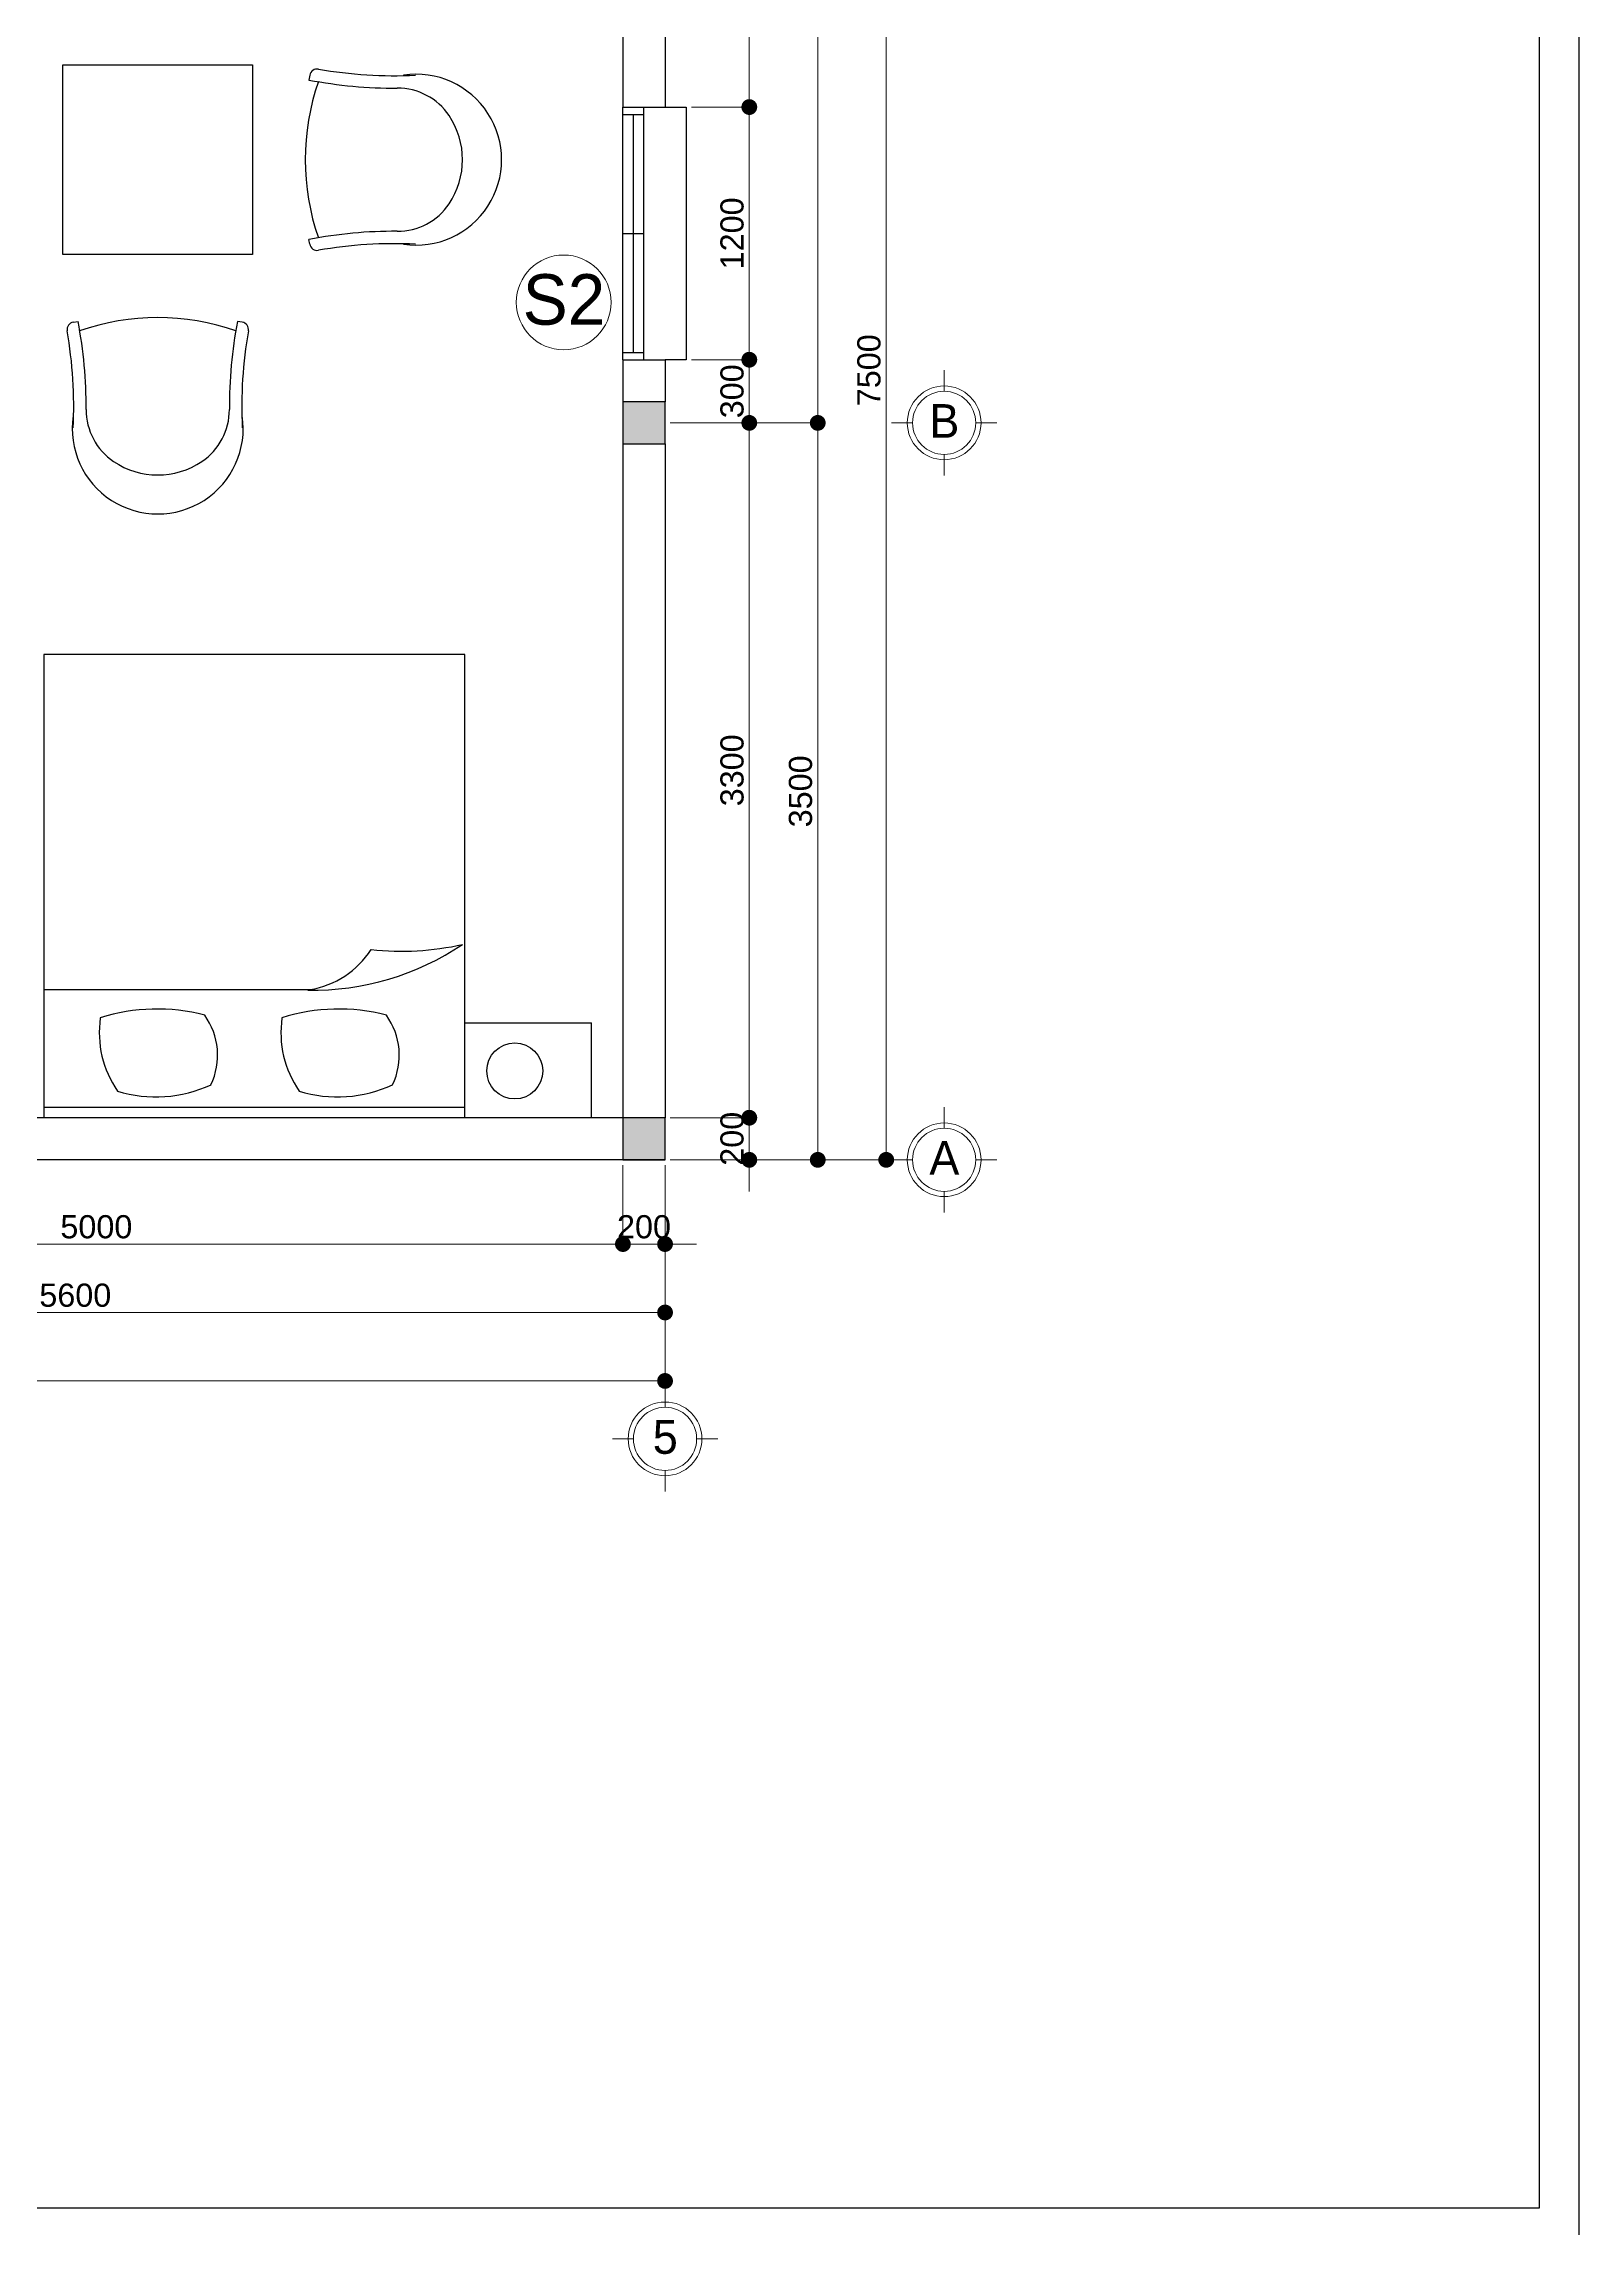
# Model space of a CAD drawing. Header units: millimetres. Extents: x -257631 to 60726, y -119421 to -4977.
# Drawn here: x -217665 to -203084, y -76100 to -55350 of the extents above; entities that cross this region are included whole.
import ezdxf
from ezdxf.enums import TextEntityAlignment as Align

# ---------------------------------------------------------------- set-up
doc = ezdxf.new("R2010")
doc.units = ezdxf.units.MM
doc.header["$LTSCALE"] = 400
doc.header["$MEASUREMENT"] = 0
doc.header["$PDMODE"] = 35
for name, color, linetype in [('HACTH', 8, 'Continuous'), ('KHUNG', 5, 'Continuous'), ('net 2', 7, 'Continuous'), ('net 3', 144, 'Continuous'), ('VTH-TRUC', 1, 'Continuous')]:
    doc.layers.add(name, color=color, linetype=linetype)
doc.layers.add('VTH- HATCH', color=8, linetype='Continuous', lineweight=9)
doc.styles.add('100_tieude', font='VAVOB.TTF', dxfattribs={"height": 500})
doc.styles.add('VNI-AVO', font='vhelven.ttf', dxfattribs={"height": 220})
doc.dimstyles.new('style-50', dxfattribs={"dimscale": 0, "dimtxt": 2.3, "dimasz": 150, "dimexe": 50, "dimexo": 50, "dimgap": 50, "dimtad": 1, "dimdec": 0, "dimlfac": 0.5, "dimzin": 9, "dimtxsty": 'VNI-AVO', "dimblk": 'DOT', "dimcen": 0, "dimdle": 150, "dimclrd": 146, "dimclre": 146, "dimclrt": 7, "dimadec": 0, "dimazin": 0, "dimtfac": 1, "dimtdec": 0, "dimtix": 1, "dimtmove": 2, "dimatfit": 3, "dimfxl": 0, "dimlwd": 13, "dimlwe": 13, "dimarcsym": 0})

# ---------------------------------------------------------------- blocks, each defined once
blk = doc.blocks.new('CUA')
at = {"layer": 'VTH-TRUC', "color": 2, "lineweight": 20}
blk.add_circle((0, 0), 350, dxfattribs=at)
at = {"layer": 'VTH-TRUC', "color": 7, "style": '100_tieude'}
blk.add_attdef('A', text='', height=373, rotation=270, dxfattribs=at).set_placement((22, -2), align=Align.MIDDLE_CENTER)
blk = doc.blocks.new('TRUC')
at = {"layer": 'KHUNG', "lineweight": 20}
blk.add_circle((0, -500), 300, dxfattribs=at)
at = {"layer": 'VTH-TRUC', "color": 2, "lineweight": 20}
for p, q in [((0, -200), (0, 0)), ((-300, -500), (-500, -500)), ((300, -500), (500, -500)), ((0, -800), (0, -1000))]:
    blk.add_line(p, q, dxfattribs=at)
blk.add_circle((0, -500), 350, dxfattribs=at)
at = {"layer": 'VTH-TRUC', "color": 7, "style": '100_tieude'}
blk.add_attdef('A', text='', height=320, dxfattribs=at).set_placement((2, -482), align=Align.MIDDLE_CENTER)
blk = doc.blocks.new('_Dot')
at = {"color": 0, "linetype": 'ByBlock', "lineweight": -2}
blk.add_line((-0.5, 0), (-1, 0), dxfattribs=at)
at = {"color": 0, "linetype": 'ByBlock', "lineweight": 100, "const_width": 0.5}
blk.add_lwpolyline([(-0.25, 0, 1), (0.25, 0, 1)], format="xyb", close=True, dxfattribs=at)
blk = doc.blocks.new('*D165')
at = {"layer": 'Defpoints', "color": 0}
for p in [(16617, 87738), (16667, 72738), (18717, 72738)]:
    blk.add_point(p, dxfattribs=at)
at = {"layer": 'HACTH', "color": 146, "lineweight": 13}
for p, q in [((16667, 87738), (18767, 87738)), ((18717, 87588), (18717, 72888)), ((16717, 72738), (18767, 72738))]:
    blk.add_line(p, q, dxfattribs=at)
at = {"layer": 'HACTH', "color": 146, "lineweight": 13, "xscale": 150, "yscale": 150, "zscale": 150}
for p, rotation in [((18717, 87738), 89.99999999998985), ((18717, 72738), 269.9999999999899)]:
    blk.add_blockref('_Dot', p, dxfattribs=dict(at, rotation=rotation))
at = {"layer": 'HACTH', "color": 7, "insert": (18554, 80238), "char_height": 220, "attachment_point": 5, "rotation": 90, "style": 'VNI-AVO'}
blk.add_mtext('7500', dxfattribs=at)
blk = doc.blocks.new('*D164')
at = {"layer": 'Defpoints', "color": 0}
for p in [(16617, 87738), (18067, 87738), (17067, 79738)]:
    blk.add_point(p, dxfattribs=at)
at = {"layer": 'HACTH', "color": 146, "lineweight": 13}
for p, q in [((16667, 87738), (18117, 87738)), ((18067, 79888), (18067, 87588)), ((17117, 79738), (18117, 79738))]:
    blk.add_line(p, q, dxfattribs=at)
at = {"layer": 'HACTH', "color": 146, "lineweight": 13, "xscale": 150, "yscale": 150, "zscale": 150}
for p, rotation in [((18067, 87738), 89.99999999998987), ((18067, 79738), 269.9999999999899)]:
    blk.add_blockref('_Dot', p, dxfattribs=dict(at, rotation=rotation))
at = {"layer": 'HACTH', "color": 7, "insert": (17904, 83738), "char_height": 220, "attachment_point": 5, "rotation": 90, "style": 'VNI-AVO'}
blk.add_mtext('4000', dxfattribs=at)
blk = doc.blocks.new('*D163')
at = {"layer": 'Defpoints', "color": 0}
for p in [(17067, 79738), (18067, 79738), (16617, 72738)]:
    blk.add_point(p, dxfattribs=at)
at = {"layer": 'HACTH', "color": 146, "lineweight": 13}
for p, q in [((17117, 79738), (18117, 79738)), ((18067, 72888), (18067, 79588)), ((16667, 72738), (18117, 72738))]:
    blk.add_line(p, q, dxfattribs=at)
at = {"layer": 'HACTH', "color": 146, "lineweight": 13, "xscale": 150, "yscale": 150, "zscale": 150}
for p, rotation in [((18067, 79738), 89.99999999998987), ((18067, 72738), 269.9999999999899)]:
    blk.add_blockref('_Dot', p, dxfattribs=dict(at, rotation=rotation))
at = {"layer": 'HACTH', "color": 7, "insert": (17904, 76238), "char_height": 220, "attachment_point": 5, "rotation": 90, "style": 'VNI-AVO'}
blk.add_mtext('3500', dxfattribs=at)
blk = doc.blocks.new('*D162')
at = {"layer": 'Defpoints', "color": 0}
for p in [(16617, 73138), (16617, 72738), (17417, 72738)]:
    blk.add_point(p, dxfattribs=at)
at = {"layer": 'HACTH', "color": 146, "lineweight": 13}
for p, q in [((17417, 73288), (17417, 73438)), ((16667, 73138), (17467, 73138)), ((17417, 73138), (17417, 72738)), ((16667, 72738), (17467, 72738)), ((17417, 72588), (17417, 72438))]:
    blk.add_line(p, q, dxfattribs=at)
at = {"layer": 'HACTH', "color": 146, "lineweight": 13, "xscale": 150, "yscale": 150, "zscale": 150}
for p, rotation in [((17417, 73138), 269.9999999999899), ((17417, 72738), 89.99999999998987)]:
    blk.add_blockref('_Dot', p, dxfattribs=dict(at, rotation=rotation))
at = {"layer": 'HACTH', "color": 7, "insert": (17254, 72938), "char_height": 220, "attachment_point": 5, "rotation": 90, "style": 'VNI-AVO'}
blk.add_mtext('200', dxfattribs=at)
blk = doc.blocks.new('*D161')
at = {"layer": 'Defpoints', "color": 0}
for p in [(16617, 79738), (16617, 73138), (17417, 73138)]:
    blk.add_point(p, dxfattribs=at)
at = {"layer": 'HACTH', "color": 146, "lineweight": 13}
for p, q in [((16667, 79738), (17467, 79738)), ((17417, 79588), (17417, 73288)), ((16667, 73138), (17467, 73138))]:
    blk.add_line(p, q, dxfattribs=at)
at = {"layer": 'HACTH', "color": 146, "lineweight": 13, "xscale": 150, "yscale": 150, "zscale": 150}
for p, rotation in [((17417, 79738), 89.99999999998985), ((17417, 73138), 269.9999999999899)]:
    blk.add_blockref('_Dot', p, dxfattribs=dict(at, rotation=rotation))
at = {"layer": 'HACTH', "color": 7, "insert": (17254, 76438), "char_height": 220, "attachment_point": 5, "rotation": 90, "style": 'VNI-AVO'}
blk.add_mtext('3300', dxfattribs=at)
blk = doc.blocks.new('*D160')
at = {"layer": 'Defpoints', "color": 0}
for p in [(16817, 80338), (16617, 79738), (17417, 79738)]:
    blk.add_point(p, dxfattribs=at)
at = {"layer": 'HACTH', "color": 146, "lineweight": 13}
for p, q in [((17417, 80488), (17417, 80638)), ((16867, 80338), (17467, 80338)), ((17417, 80338), (17417, 79738)), ((16667, 79738), (17467, 79738)), ((17417, 79588), (17417, 79438))]:
    blk.add_line(p, q, dxfattribs=at)
at = {"layer": 'HACTH', "color": 146, "lineweight": 13, "xscale": 150, "yscale": 150, "zscale": 150}
for p, rotation in [((17417, 80338), 269.9999999999899), ((17417, 79738), 89.99999999998987)]:
    blk.add_blockref('_Dot', p, dxfattribs=dict(at, rotation=rotation))
at = {"layer": 'HACTH', "color": 7, "insert": (17254, 80038), "char_height": 220, "attachment_point": 5, "rotation": 90, "style": 'VNI-AVO'}
blk.add_mtext('300', dxfattribs=at)
blk = doc.blocks.new('*D159')
at = {"layer": 'Defpoints', "color": 0}
for p in [(16817, 82738), (16817, 80338), (17417, 80338)]:
    blk.add_point(p, dxfattribs=at)
at = {"layer": 'HACTH', "color": 146, "lineweight": 13}
for p, q in [((16867, 82738), (17467, 82738)), ((17417, 82588), (17417, 80488)), ((16867, 80338), (17467, 80338))]:
    blk.add_line(p, q, dxfattribs=at)
at = {"layer": 'HACTH', "color": 146, "lineweight": 13, "xscale": 150, "yscale": 150, "zscale": 150}
for p, rotation in [((17417, 82738), 89.99999999998985), ((17417, 80338), 269.9999999999899)]:
    blk.add_blockref('_Dot', p, dxfattribs=dict(at, rotation=rotation))
at = {"layer": 'HACTH', "color": 7, "insert": (17254, 81538), "char_height": 220, "attachment_point": 5, "rotation": 90, "style": 'VNI-AVO'}
blk.add_mtext('1200', dxfattribs=at)
blk = doc.blocks.new('*D158')
at = {"layer": 'Defpoints', "color": 0}
for p in [(16617, 87338), (16817, 82738), (17417, 82738)]:
    blk.add_point(p, dxfattribs=at)
at = {"layer": 'HACTH', "color": 146, "lineweight": 13}
for p, q in [((16667, 87338), (17467, 87338)), ((17417, 87188), (17417, 82888)), ((16867, 82738), (17467, 82738))]:
    blk.add_line(p, q, dxfattribs=at)
at = {"layer": 'HACTH', "color": 146, "lineweight": 13, "xscale": 150, "yscale": 150, "zscale": 150}
for p, rotation in [((17417, 87338), 89.99999999998985), ((17417, 82738), 269.9999999999899)]:
    blk.add_blockref('_Dot', p, dxfattribs=dict(at, rotation=rotation))
at = {"layer": 'HACTH', "color": 7, "insert": (17254, 85038), "char_height": 220, "attachment_point": 5, "rotation": 90, "style": 'VNI-AVO'}
blk.add_mtext('2300', dxfattribs=at)
blk = doc.blocks.new('*D156')
at = {"layer": 'Defpoints', "color": 0}
for p in [(-15383, 72738), (16617, 72688), (16617, 70638)]:
    blk.add_point(p, dxfattribs=at)
at = {"layer": 'HACTH', "color": 146, "lineweight": 13}
for p, q in [((-15383, 72688), (-15383, 70588)), ((16617, 72638), (16617, 70588)), ((-15233, 70638), (16467, 70638))]:
    blk.add_line(p, q, dxfattribs=at)
at = {"layer": 'HACTH', "color": 146, "lineweight": 13, "xscale": 150, "yscale": 150, "zscale": 150}
for p, rotation in [((-15383, 70638), 179.9999999999899), ((16617, 70638), 359.9999999999899)]:
    blk.add_blockref('_Dot', p, dxfattribs=dict(at, rotation=rotation))
at = {"layer": 'HACTH', "color": 7, "insert": (617, 70801), "char_height": 220, "attachment_point": 5, "style": 'VNI-AVO'}
blk.add_mtext('16000', dxfattribs=at)
blk = doc.blocks.new('*D155')
at = {"layer": 'Defpoints', "color": 0}
for p in [(5417, 72738), (16617, 72688), (16617, 71288)]:
    blk.add_point(p, dxfattribs=at)
at = {"layer": 'HACTH', "color": 146, "lineweight": 13}
for p, q in [((5417, 72688), (5417, 71238)), ((16617, 72638), (16617, 71238)), ((5567, 71288), (16467, 71288))]:
    blk.add_line(p, q, dxfattribs=at)
at = {"layer": 'HACTH', "color": 146, "lineweight": 13, "xscale": 150, "yscale": 150, "zscale": 150}
for p, rotation in [((5417, 71288), 179.9999999999899), ((16617, 71288), 359.9999999999899)]:
    blk.add_blockref('_Dot', p, dxfattribs=dict(at, rotation=rotation))
at = {"layer": 'HACTH', "color": 7, "insert": (11017, 71451), "char_height": 220, "attachment_point": 5, "style": 'VNI-AVO'}
blk.add_mtext('5600', dxfattribs=at)
blk = doc.blocks.new('*D151')
at = {"layer": 'Defpoints', "color": 0}
for p in [(16217, 72738), (16617, 72738), (16617, 71938)]:
    blk.add_point(p, dxfattribs=at)
at = {"layer": 'HACTH', "color": 146, "lineweight": 13}
for p, q in [((16217, 72688), (16217, 71888)), ((16617, 72688), (16617, 71888)), ((16067, 71938), (15917, 71938)), ((16217, 71938), (16617, 71938)), ((16767, 71938), (16917, 71938))]:
    blk.add_line(p, q, dxfattribs=at)
at = {"layer": 'HACTH', "color": 146, "lineweight": 13, "xscale": 150, "yscale": 150, "zscale": 150}
for p, rotation in [((16217, 71938), 359.9999999999899), ((16617, 71938), 179.9999999999899)]:
    blk.add_blockref('_Dot', p, dxfattribs=dict(at, rotation=rotation))
at = {"layer": 'HACTH', "color": 7, "insert": (16417, 72101), "char_height": 220, "attachment_point": 5, "style": 'VNI-AVO'}
blk.add_mtext('200', dxfattribs=at)
blk = doc.blocks.new('*D150')
at = {"layer": 'Defpoints', "color": 0}
for p in [(6217, 72738), (16217, 72738), (16217, 71938)]:
    blk.add_point(p, dxfattribs=at)
at = {"layer": 'HACTH', "color": 146, "lineweight": 13}
for p, q in [((6217, 72688), (6217, 71888)), ((16217, 72688), (16217, 71888)), ((6367, 71938), (16067, 71938))]:
    blk.add_line(p, q, dxfattribs=at)
at = {"layer": 'HACTH', "color": 146, "lineweight": 13, "xscale": 150, "yscale": 150, "zscale": 150}
for p, rotation in [((6217, 71938), 179.9999999999899), ((16217, 71938), 359.9999999999899)]:
    blk.add_blockref('_Dot', p, dxfattribs=dict(at, rotation=rotation))
at = {"layer": 'HACTH', "color": 7, "insert": (11217, 72101), "char_height": 220, "attachment_point": 5, "style": 'VNI-AVO'}
blk.add_mtext('5000', dxfattribs=at)

msp = doc.modelspace()

# ---------------------------------------------------------------- hatches: boundary and pattern name
at = {"layer": 'KHUNG'}
h = msp.add_hatch(color=256, dxfattribs=at)
h.paths.add_polyline_path([(-239964.7, -50951.7), (-240364.7, -50951.7), (-240364.7, -51351.7), (-239964.7, -51351.7)])
h.paths.add_polyline_path([(-239964.7, -58751.7), (-240364.7, -58751.7), (-240364.7, -59151.7), (-239964.7, -59151.7)])
h.paths.add_polyline_path([(-243364.7, -58751.7), (-243764.7, -58751.7), (-243764.7, -59151.7), (-243364.7, -59151.7)])
h.paths.add_polyline_path([(-243364.7, -65551.7), (-243764.7, -65551.7), (-243764.7, -65951.7), (-243364.7, -65951.7)])
h.paths.add_polyline_path([(-239964.7, -65551.7), (-240364.7, -65551.7), (-240364.7, -65951.7), (-239964.7, -65951.7)])
h.paths.add_polyline_path([(-230764.7, -65551.7), (-231164.7, -65551.7), (-231164.7, -65951.7), (-230764.7, -65951.7)])
h.paths.add_polyline_path([(-230764.7, -58751.2), (-231164.7, -58751.2), (-231164.7, -59151.2), (-230764.7, -59151.2)])
h.paths.add_polyline_path([(-230764.7, -50951.7), (-231164.7, -50951.7), (-231164.7, -51351.7), (-230764.7, -51351.7)])
h.paths.add_polyline_path([(-222764.7, -50951.7), (-223164.7, -50951.7), (-223164.7, -51351.7), (-222964.7, -51351.7), (-222764.7, -51351.7)])
h.paths.add_polyline_path([(-222764.7, -58751.2), (-223164.7, -58751.2), (-223164.7, -59151.2), (-222764.7, -59151.2)])
h.paths.add_polyline_path([(-222764.7, -65551.7), (-223164.7, -65551.7), (-223164.7, -65951.7), (-222764.7, -65951.7)])
h.paths.add_polyline_path([(-211764.7, -65551.2), (-212164.7, -65551.2), (-212164.7, -65551.7), (-212164.7, -65951.2), (-211764.7, -65951.2)])
h.paths.add_polyline_path([(-211764.7, -58751.2), (-212164.7, -58751.2), (-212164.7, -59151.2), (-211764.7, -59151.2)])
h.paths.add_polyline_path([(-211764.7, -50951.7), (-212164.7, -50951.7), (-212164.7, -51351.7), (-211764.7, -51351.7)])

# ---------------------------------------------------------------- linework, layer by layer
at = {"layer": 'HACTH'}
msp.add_lwpolyline([(-255845.5, -81273.1), (-203083.6, -81273.1), (-203083.6, -43125.1), (-255845.5, -43125.1)], close=True, dxfattribs=at)
at = {"layer": 'KHUNG'}
msp.add_lwpolyline([(-254468.7, -43504.7), (-203463.2, -43504.7), (-203463.2, -75910.6)], dxfattribs=at)
for points in [[(-254468.7, -43504.7), (-203463.2, -43504.7), (-203463.2, -75910.6), (-254468.7, -75910.6)], [(-212164.7, -59151.2), (-211764.7, -59151.2), (-211764.7, -58751.2), (-212164.7, -58751.2)], [(-212164.7, -65951.2), (-211764.7, -65951.2), (-211764.7, -65551.2), (-212164.7, -65551.2)]]:
    msp.add_lwpolyline(points, close=True, dxfattribs=at)
at = {"layer": 'net 2'}
for p, q in [((-211764.7, -50951.7), (-211764.7, -55951.7)), ((-212164.7, -51351.7), (-212164.7, -55951.7)), ((-212164.7, -55951.7), (-211764.7, -55951.7)), ((-212164.7, -58351.7), (-211764.7, -58351.7)), ((-212164.7, -58351.7), (-212164.7, -58751.2)), ((-211764.7, -58351.7), (-211764.7, -58751.2)), ((-212164.7, -59151.2), (-212164.7, -65551.7)), ((-211764.7, -59151.2), (-211764.7, -65551.2)), ((-212164.7, -65551.7), (-222164.7, -65551.7)), ((-211764.7, -65951.7), (-222164.7, -65951.7))]:
    msp.add_line(p, q, dxfattribs=at)
at = {"layer": 'net 3'}
for p, q in [((-215138.5, -55649.2), (-215146.2, -55694.8)), ((-212164.7, -58351.7), (-212164.7, -55951.7)), ((-212164.7, -56021.7), (-211964.7, -56021.7)), ((-212064.7, -58281.7), (-212064.7, -56021.7)), ((-211964.7, -58351.7), (-211964.7, -55951.7)), ((-215138.5, -57254.2), (-215146.2, -57208.5)), ((-212164.7, -57151.7), (-211964.7, -57151.7)), ((-217384.3, -57995), (-217338.6, -57987.2)), ((-215779.3, -57995), (-215824.9, -57987.2)), ((-212164.7, -58281.7), (-211964.7, -58281.7)), ((-213664.7, -61151.7), (-217664.7, -61151.7)), ((-217664.7, -61151.7), (-217664.7, -65551.7)), ((-213664.7, -65551.7), (-213664.7, -61151.7)), ((-217664.7, -64335.1), (-215135.2, -64335.1)), ((-212464.7, -65551.7), (-212464.7, -64651.7)), ((-217664.7, -65451.7), (-213664.7, -65451.7)), ((-213664.7, -65551.7), (-217664.7, -65551.7))]:
    msp.add_line(p, q, dxfattribs=at)
msp.add_lwpolyline([(-217481.8, -57351.7), (-217481.8, -55551.7), (-215681.8, -55551.7), (-215681.8, -57351.7)], close=True, dxfattribs=at)
for points in [[(-211764.7, -55951.7), (-211564.7, -55951.7), (-211564.7, -56551.7), (-211564.7, -58351.7), (-211764.7, -58351.7)], [(-212464.7, -65551.7), (-212464.7, -65551.7), (-213664.7, -65551.7), (-213664.7, -64651.7), (-212464.7, -64651.7)]]:
    msp.add_lwpolyline(points, dxfattribs=at)
msp.add_circle((-213191.7, -65107), 265.8, dxfattribs=at)
for centre, radius, start, end in [((-215068.7, -55661), 70.8, 80.13373, 170.37763), ((-214331.2, -51420.6), 4233.2, 260.13373, 272.66555), ((-212924.4, -56451.7), 2257.3, 160.79993, 199.20007), ((-214331.2, -51422.1), 4349.8, 259.20047, 270.30296), ((-214305.1, -56361.8), 590, 33.89312, 90.30296), ((-214127.8, -56451.7), 811.4, 261.44107, 98.55893), ((-214438.9, -56451.7), 751.2, 326.10688, 33.89312), ((-214305.1, -56541.6), 590, 269.69704, 326.10688), ((-214331.2, -61481.3), 4349.8, 89.69704, 100.79953), ((-215068.7, -57242.4), 70.8, 189.62237, 279.86627), ((-214331.2, -61482.7), 4233.2, 87.33445, 99.86627), ((-217372.4, -58064.8), 70.8, 99.62237, 189.86627), ((-221612.8, -58802.3), 4233.2, 357.33445, 9.86627), ((-221611.4, -58802.3), 4349.8, 359.69704, 10.79953), ((-216581.8, -60209), 2257.3, 70.79993, 109.20007), ((-211552.1, -58802.3), 4349.8, 169.20047, 180.30296), ((-211550.7, -58802.3), 4233.2, 170.13373, 182.66555), ((-215791.1, -58064.8), 70.8, 350.13373, 80.37763), ((-216581.8, -59005.6), 811.4, 171.44107, 8.55893), ((-216671.6, -58828.4), 590, 179.69704, 236.10688), ((-216491.9, -58828.4), 590, 303.89312, 0.30296), ((-216581.8, -58694.6), 751.2, 236.10688, 303.89312), ((-215115.2, -61779.3), 2560.9, 269.06754, 303.9018), ((-214270.5, -61316.4), 2653.5, 263.83024, 282.70893), ((-215279.7, -63483.6), 863.7, 279.63009, 326.9571), ((-216587.8, -66292.2), 1773.1, 75.23793, 107.71637), ((-214862.9, -66292.2), 1773.1, 75.23793, 107.71637), ((-216158.5, -64742.2), 978.8, 171.83234, 214.60309), ((-216662.6, -64958), 649.6, 334.50084, 35.84155), ((-214433.7, -64742.2), 978.8, 171.83234, 214.60309), ((-214937.7, -64958), 649.6, 334.50084, 35.84155), ((-216598.3, -64119.9), 1233.7, 252.75074, 295.03625), ((-214873.5, -64119.9), 1233.7, 252.75074, 295.03625)]:
    msp.add_arc(centre, radius, start, end, dxfattribs=at)

# ---------------------------------------------------------------- block references
at = {"layer": 'net 2', "linetype": 'Continuous'}
for p, values in [((-209114.7, -58451.2), {'A': 'B'}), ((-209114.7, -65451.2), {'A': 'A'}), ((-211764.7, -68101.7), {'A': '5'})]:
    msp.add_blockref('TRUC', p, dxfattribs=at).add_auto_attribs(values)
at = {"layer": 'VTH- HATCH', "xscale": 1.285714285710128, "yscale": 1.285714285710128, "zscale": 1.285714285714286, "rotation": 90}
msp.add_blockref('CUA', (-212727.4, -57807.2), dxfattribs=at).add_auto_attribs({'A': 'S2'})

# ---------------------------------------------------------------- dimensions: what is measured, and where the dimension line sits
at = {"layer": 'HACTH'}
for base, p1, p2, picture, middle in [((-209664.7, -65951.2), (-211764.7, -50951.7), (-211714.7, -65951.2), '*D165', (-209827.8, -58451.5)), ((-210314.7, -50951.7), (-211314.7, -58951.2), (-211764.7, -50951.7), '*D164', (-210477.8, -54951.5)), ((-210964.7, -55951.7), (-211764.7, -51351.7), (-211564.7, -55951.7), '*D158', (-211127.8, -53651.7)), ((-210964.7, -58351.7), (-211564.7, -55951.7), (-211564.7, -58351.7), '*D159', (-211127.8, -57151.7)), ((-210964.7, -58951.2), (-211564.7, -58351.7), (-211764.7, -58951.2), '*D160', (-211127.8, -58651.5)), ((-210314.7, -58951.2), (-211764.7, -65951.2), (-211314.7, -58951.2), '*D163', (-210477.8, -62451.2)), ((-210964.7, -65551.2), (-211764.7, -58951.2), (-211764.7, -65551.2), '*D161', (-211127.8, -62251.2)), ((-210964.7, -65951.2), (-211764.7, -65551.2), (-211764.7, -65951.2), '*D162', (-211127.8, -65751.2))]:
    dim = msp.add_linear_dim(base=base, p1=p1, p2=p2, angle=90, dimstyle='style-50', override={"dimscale": 1}, dxfattribs=at)
    dim.commit()
    dim.dimension.update_dxf_attribs({"geometry": picture, "text_midpoint": middle, "insert": (-228381.8, -138689.6)})
for base, p1, p2, picture, middle in [((-211764.7, -68051.7), (-243764.7, -65951.7), (-211764.7, -66001.7), '*D156', (-227764.7, -67888.6)), ((-211764.7, -67401.7), (-222964.7, -65951.7), (-211764.7, -66001.7), '*D155', (-217364.7, -67238.6)), ((-212164.7, -66751.7), (-222164.7, -65951.7), (-212164.7, -65951.2), '*D150', (-217164.7, -66588.6)), ((-211764.7, -66751.7), (-212164.7, -65951.2), (-211764.7, -65951.7), '*D151', (-211964.7, -66588.6))]:
    dim = msp.add_linear_dim(base=base, p1=p1, p2=p2, dimstyle='style-50', override={"dimscale": 1}, dxfattribs=at)
    dim.commit()
    dim.dimension.update_dxf_attribs({"geometry": picture, "text_midpoint": middle, "insert": (-228381.8, -138689.6)})

doc.saveas('drawing.dxf')
